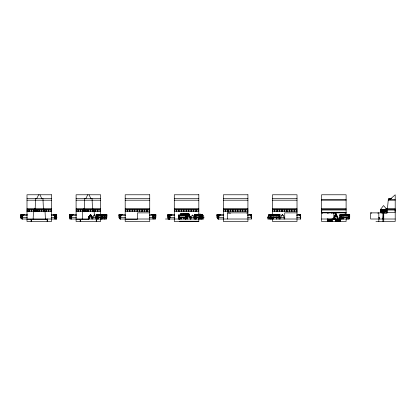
<?xml version="1.0" encoding="UTF-8"?>
<svg xmlns="http://www.w3.org/2000/svg" width="416" height="416" viewBox="0 0 416 416"><rect width="100%" height="100%" fill="white"/><g stroke="black" fill="none" stroke-linecap="round" stroke-linejoin="round"><path stroke-width="0.62" d="M33.14 219.014L33.504 211.65M33.587 210.018L35.178 208.395L35.589 198.562M35.006 211.858L35.1 210.018M82.233 219.014L82.597 211.65M82.68 210.018L84.271 208.395L84.682 198.562M84.1 211.858L84.193 210.018M382.928 219.014L383.744 211.65L383.744 221.468M387.291 210.018L387.02 213.288L383.656 213.288L383.656 211.65M383.984 211.65L383.968 209.654L387.473 208.395L388.383 198.562L391.602 198.562M36.613 198.801L38.652 194.776M85.706 198.801L87.745 194.776M23.301 215.296L22.157 217.339L27.326 217.339M72.394 215.296L71.25 217.339L76.414 217.339M93.787 215.738L92.784 217.542L95.95 217.542L94.957 215.758M121.488 215.296L120.344 217.339L125.507 217.339M191.922 215.738L193.206 215.764L192.551 214.947L190.97 217.542L194.137 217.542L193.144 215.758M219.674 215.296L218.53 217.339L223.694 217.339M268.767 215.296L267.623 217.339L270.27 217.339M281.793 215.296L280.649 217.339L284.248 217.339L283.119 215.316M334.116 217.339L335.624 214.64L336.206 214.64L337.412 216.798M170.888 215.296L169.437 217.339L174.803 217.339M335.93 214.661L337.818 217.287L335.93 214.926L334.038 217.287L335.93 214.651L336.643 215.29L335.93 214.391L335.312 215.42M390.016 199.378L395.2 194.776L395.2 221.468L375.96 221.468M332.743 213.288L333.835 212.878L334.927 213.288M345.015 213.288L346.107 212.878L321.563 212.878L322.65 213.288M246.828 213.153L247.92 212.878L227.464 212.878L227.464 219.014M327.371 213.268L331.38 212.264L346.107 212.264M377.744 213.153L378.836 212.878L378.836 221.468M381.836 213.153L382.928 212.878L382.928 221.468M198.827 194.776L174.283 194.776L174.283 221.468L198.827 221.468L198.827 218.291M27.004 198.562L51.548 198.562M76.097 198.562L100.641 198.562M125.19 198.562L149.734 198.562M174.283 198.562L198.827 198.562M223.376 198.562L247.92 198.562M272.47 198.562L297.014 198.562M321.563 199.378L346.107 199.378M388.383 199.378L395.2 199.378M27.004 200.195L51.548 200.195M76.097 200.195L100.641 200.195M125.19 200.195L149.734 200.195M174.283 200.195L198.827 200.195M223.376 200.195L247.92 200.195M272.47 200.195L297.014 200.195M321.563 200.195L346.107 200.195M388.383 200.195L395.2 200.195M27.004 208.395L51.548 208.395M76.097 208.395L100.641 208.395M125.19 208.395L149.734 208.395M174.283 208.395L198.827 208.395M223.376 208.395L247.92 208.395M272.47 208.395L297.014 208.395M321.563 208.395L346.107 208.395M387.473 208.395L395.2 208.395M27.004 209.654L51.548 209.654M76.097 209.654L100.641 209.654M125.19 209.654L149.734 209.654M174.283 209.654L198.827 209.654M223.376 209.654L247.92 209.654M272.47 209.654L297.014 209.654M321.563 209.654L346.107 209.654M395.2 209.654L380.38 209.654L383.531 205.561L386.625 209.144M27.004 210.018L51.548 210.018M76.097 210.018L100.641 210.018M125.19 210.018L149.734 210.018M174.283 210.018L198.827 210.018M223.376 210.018L247.92 210.018M272.47 210.018L297.014 210.018M321.563 210.018L346.107 210.018M380.38 210.018L395.2 210.018M27.004 211.65L51.548 211.65M76.097 211.65L100.641 211.65M125.19 211.65L149.734 211.65M174.283 211.65L198.827 211.65M223.376 211.65L247.92 211.65M272.47 211.65L297.014 211.65M380.38 211.65L387.02 211.65M321.563 212.472L331.25 212.472M380.38 212.472L395.2 212.472M149.734 212.878L137.462 212.878L137.462 219.263L125.19 219.263M297.014 212.878L284.742 212.878L284.742 219.014M395.2 219.014L370.656 219.014L370.656 212.878L382.928 212.878M180.981 213.777L180.71 213.704L180.981 213.704L180.981 215.358M182.114 213.777L181.839 213.704L182.114 213.704L182.114 215.358M183.243 213.777L182.972 213.704L183.243 213.704L183.243 215.358M184.376 213.777L184.101 213.704L184.376 213.704L184.376 215.358M185.505 213.777L185.234 213.704L185.505 213.704L185.51 219.014M186.638 213.777L186.363 213.704L186.638 213.704L186.503 215.358L186.503 213.704M187.767 213.777L187.496 213.704L187.767 213.704L187.632 215.358L187.632 213.704M188.9 213.777L188.63 213.704L188.9 213.704L188.9 215.358M198.354 214.146L200.808 214.146M335.863 214.183L336.523 215.145L335.915 214.375M27.55 214.391L20.8 214.391L20.8 217.287L22.641 217.287M51.178 214.391L56.706 214.391L56.706 217.287L54.86 217.287M76.43 214.391L69.68 214.391L69.68 217.287L71.521 217.287M125.278 214.391L118.986 214.391L118.986 217.287L120.827 217.287M149.672 214.391L155.865 214.391L155.865 217.287L152.797 217.287M174.616 214.391L167.866 214.391L167.866 217.287L170.009 217.287M180.294 214.375L189.275 214.375M223.798 214.391L216.96 214.391L216.96 217.287L218.826 217.287M247.567 214.391L251.54 214.391L251.54 217.287M296.873 214.391L300.633 214.391L300.633 217.287M20.8 214.661L24.482 214.651M53.336 214.661L56.706 214.651M69.68 214.661L73.362 214.651M96.184 214.651L102.222 214.661M102.591 214.651L106.886 214.661M118.986 214.651L122.668 214.661M151.512 214.651L155.865 214.661M167.866 214.651L171.902 214.661M180.612 214.64L188.88 214.64L190.965 217.339L189.722 217.339M194.371 214.661L200.408 214.651M200.606 214.661L202.446 214.651M216.96 214.651L220.693 214.661M249.631 214.661L251.54 214.651M268.752 214.651L279.947 214.661M298.75 214.661L300.633 214.651M339.903 214.651L349.726 214.661M180.294 215.041L189.275 215.041M178.37 215.176L189.275 215.14L189.275 214.183L180.294 214.183L180.294 215.145M20.8 215.316L27.368 215.316M51.324 215.316L56.706 215.316M69.68 215.316L76.461 215.316M96.184 215.316L106.886 215.316M118.986 215.316L125.554 215.316M149.51 215.316L152.485 215.316L151.663 214.391L152.485 215.316M153.41 215.316L155.865 215.316M167.866 215.316L174.626 215.316M194.371 215.316L200.408 215.316M200.606 215.316L202.446 215.316M216.96 215.316L223.74 215.316M247.411 215.316L250.671 215.316L251.742 217.339L247.614 217.339M268.752 215.316L279.947 215.316M296.504 215.316L299.764 215.316L298.943 214.391L299.764 215.316M339.903 215.316L349.726 215.316M20.8 215.42L23.254 215.42M53.95 215.42L56.706 215.42M69.68 215.42L72.748 215.42M96.184 215.42L102.222 215.42M103.204 215.42L106.886 215.42M118.986 215.42L121.441 215.42M153.41 215.42L155.865 215.42M167.866 215.42L171.272 215.42M194.371 215.42L200.408 215.42M200.606 215.42L202.446 215.42M216.96 215.42L220.069 215.42M268.752 215.42L279.947 215.42M339.903 215.42L349.726 215.42M178.37 215.764L186.155 215.764M178.37 215.852L186.155 215.852M20.982 216.83L21.143 219.014L20.982 214.926M55.058 216.83L54.995 219.014L55.058 215.561M55.936 216.83L55.77 219.014M56.534 216.83L56.368 219.014M96.299 216.83L96.398 219.014M96.949 216.83L97.053 219.014M101.748 216.83L101.65 219.014M102.118 216.83L102.014 219.014M106.116 216.83L105.955 219.014M106.714 216.83L106.548 219.014L106.714 214.926M119.168 216.83L119.33 219.014L119.168 214.926M153.182 216.83L153.015 219.014M155.095 216.83L154.934 219.014M155.693 216.83L155.527 219.014L155.693 215.561M168.891 216.83L169.016 219.014M169.837 216.83L169.707 219.014M194.48 216.83L194.584 219.014M199.836 216.83L199.935 219.014M200.299 216.83L200.2 219.014M202.275 216.83L202.108 219.014M217.168 216.83L217.355 219.014L217.168 214.926M218.379 216.83L218.566 219.014M251.316 216.83L251.316 219.014L251.404 216.83M268.96 216.83L269.147 219.014M279.75 216.83L279.562 219.014M340.085 216.83L340.252 219.014M348.956 216.83L348.79 219.014M349.554 216.83L349.388 219.014L349.554 215.561M69.862 216.949L70.236 216.949M89.024 216.949L91.957 216.949M97.053 216.949L101.717 216.97M168.048 216.949L168.423 216.949M169.109 216.949L169.489 216.949M187.21 216.949L190.143 216.949M251.025 216.949L251.425 216.949M300.118 216.949L300.461 216.949M334.49 216.949L337.423 216.949M54.6 216.97L55.884 216.97M103.501 216.97L106.064 216.97M153.119 216.97L155.043 216.97M195.172 216.97L201.625 216.97M270.234 216.97L279.011 216.97M341.208 216.97L348.904 216.97M178.516 217.095L178.646 219.014M186.02 217.095L185.89 219.014M20.8 217.157L22.641 217.188M54.86 217.188L56.706 217.157M69.68 217.188L71.521 217.188M96.184 217.157L102.222 217.188M103.818 217.188L106.886 217.157M118.986 217.157L120.827 217.188M152.797 217.188L155.865 217.188M167.866 217.157L170.009 217.188M179.405 217.214L185.51 217.214M194.371 217.188L202.446 217.188M216.96 217.157L218.826 217.157M268.752 217.157L279.947 217.157M339.903 217.188L349.726 217.188M103.818 217.287L106.886 217.287L106.886 214.391L96.184 214.391L96.184 217.287L102.222 217.287L102.222 214.391M51.241 217.339L56.956 217.339L56.389 216.325M101.592 217.339L104.463 217.339L103.329 215.316M149.427 217.339L153.556 217.339L152.422 215.316M178.37 217.381L179.67 217.381M187.257 217.339L185.786 217.339L185.786 219.014M201.412 217.339L204.09 217.339L202.956 215.316M296.707 217.339L300.836 217.339L299.702 215.316M334.24 217.339L334.407 219.014L334.49 216.83M378.591 217.381L379.652 217.381L379.652 219.014M178.37 217.407L186.155 217.407M337.792 218.036L341.63 218.036M198.708 218.769L200.039 218.769M106.116 219.014L70.923 219.014L70.923 216.83L71.089 219.014M155.095 219.014L120.229 219.014L120.229 216.83L120.396 219.014M165.438 219.014L203.736 219.014L203.736 217.339M218.379 219.014L251.425 219.014L251.404 215.561M321.563 219.014L348.956 219.014M27.004 219.263L47.455 219.263M76.097 219.263L88.244 219.263L88.244 218.036L88.488 219.014M179.587 221.224L198.827 221.224M227.464 212.878L230.532 213.221M370.656 212.878L371.743 213.153M188.032 215.42L188.651 214.391L189.363 215.29L188.651 214.651L186.758 217.287L188.651 214.926L190.538 217.287L188.651 214.661M89.851 215.42L90.464 214.391L91.177 215.29L90.464 214.651L88.572 217.287L90.464 214.926L92.352 217.287L90.464 214.661M54.236 215.316L55.37 217.339M88.993 194.776L91.031 198.801M39.9 194.776L41.938 198.801M94.058 210.018L92.466 208.395L92.056 198.562M94.136 211.65L94.354 215.946M92.544 210.018L92.638 211.858M44.964 210.018L43.373 208.395L42.962 198.562M45.042 211.65L45.412 219.014M43.451 210.018L43.545 211.858M395.039 210.018L395.039 211.65M389.199 198.562L389.199 199.378M386.916 211.65L386.916 212.472M386.662 210.018L386.662 211.65M386.495 210.018L386.495 211.65M386.121 211.65L386.121 212.472M385.31 210.018L385.31 211.65M385.143 210.018L385.143 211.65M384.602 211.65L384.602 212.472M384.561 211.65L384.561 212.472M384.327 210.018L384.327 211.65M384.02 210.018L384.02 211.65M383.526 210.018L383.526 211.65M383.36 210.018L383.36 211.65M382.309 210.018L382.309 211.65M382.148 210.018L382.148 211.65M381.878 210.018L381.878 211.65M381.716 210.018L381.716 211.65M381.165 210.018L381.165 211.65M380.999 210.018L380.999 211.65M380.905 210.018L380.905 211.65M380.739 210.018L380.739 211.65M348.904 215.436L348.904 219.014M347.043 219.014L347.043 216.83L346.876 219.014M346.107 214.718L346.107 194.776L321.563 194.776L321.563 221.468L346.107 221.468L346.107 219.014M343.767 219.014L343.767 216.83L343.606 219.014M342.378 219.014L342.378 216.83L342.212 219.014M341.312 219.014L341.312 216.83L341.151 219.014M341.208 215.436L341.208 219.014M340.356 219.014L340.361 221.468M340.179 219.014L340.179 221.468M340.085 215.561L340.085 219.014M339.851 219.014L339.851 221.468M339.394 219.014L339.394 221.468M338.832 219.014L338.832 221.468M338.213 219.014L338.213 221.468M337.568 221.468L337.584 216.83L334.261 216.83L334.24 219.014M337.423 216.83L337.423 219.014M336.955 219.014L336.955 221.468M336.404 219.014L336.404 221.468M335.956 219.014L335.956 221.468M335.644 219.014L335.644 221.468M335.494 219.014L335.488 221.468M333.954 219.014L333.954 218.036L333.71 219.014M333.835 219.014L333.835 212.878L331.38 212.264L331.38 213.491M332.181 219.014L332.181 221.468M332.025 219.014L332.025 221.468M331.713 219.014L331.713 221.468M331.266 219.014L331.266 221.468M330.715 219.014L330.715 221.468M330.096 219.014L330.096 221.468M329.456 219.014L329.456 221.468M328.838 219.014L328.838 221.468M328.276 219.014L328.276 221.468M327.818 219.014L327.818 221.468M327.486 219.014L327.486 221.468M327.314 219.014L327.314 221.468M327.304 219.014L327.304 221.468M321.766 210.018L321.766 211.65M300.461 216.83L300.482 219.014L267.753 219.014L267.753 217.339M300.368 215.561L300.368 219.014M300.295 216.83L300.295 219.014M296.811 210.018L296.852 211.65M296.644 210.018L296.644 211.65M294.351 210.018L294.351 211.65M294.19 210.018L294.19 211.65M291.897 210.018L291.897 211.65M291.736 210.018L291.736 211.65M289.442 210.018L289.442 211.65M289.281 210.018L289.281 211.65M286.988 210.018L286.988 211.65M286.827 210.018L286.827 211.65M284.534 210.018L284.534 211.65M284.372 210.018L284.372 211.65M284.086 217.339L284.086 219.014M282.079 210.018L282.079 211.65M281.918 210.018L281.918 211.65M280.816 217.339L280.816 219.014M279.75 215.561L279.75 219.014M279.625 210.018L279.625 211.65M279.464 210.018L279.464 211.65M279.011 215.436L278.886 219.014M277.17 210.018L277.17 211.65M277.009 210.018L277.009 211.65M276.89 219.014L276.89 216.83L276.702 219.014M274.716 210.018L274.716 211.65M274.555 210.018L274.555 211.65M273.156 219.014L273.156 216.83L272.969 219.014M272.631 210.018L272.672 211.65M272.47 214.718L272.47 194.776L297.014 194.776L297.014 221.468L272.47 221.468L272.47 218.291M271.57 219.014L271.57 216.83L271.383 219.014M270.358 219.014L270.358 216.83L270.171 219.014M270.234 215.436L270.234 219.014M268.96 215.561L268.96 219.014M250.9 215.436L250.9 216.46M247.759 210.018L247.759 211.65M247.718 210.018L247.718 211.65M247.551 210.018L247.551 211.65M245.258 210.018L245.258 211.65M245.097 210.018L245.097 211.65M242.804 210.018L242.804 211.65M242.642 210.018L242.642 211.65M240.349 210.018L240.349 211.65M240.188 210.018L240.188 211.65M237.895 210.018L237.895 211.65M237.734 210.018L237.734 211.65M235.44 210.018L235.44 211.65M235.279 210.018L235.279 211.65M232.986 210.018L232.986 211.65M232.825 210.018L232.825 211.65M230.532 210.018L230.532 211.65M230.37 210.018L230.37 211.65M228.077 210.018L228.077 211.65M227.916 210.018L227.916 211.65M225.623 210.018L225.623 211.65M225.462 210.018L225.462 211.65M223.579 210.018L223.579 211.65M223.538 210.018L223.538 211.65M223.538 217.339L223.538 219.014M218.66 217.339L218.66 219.014M218.442 215.436L218.442 219.014M218.109 216.83L218.109 219.014L217.984 216.83M202.275 215.561L202.296 219.014M201.677 219.014L201.677 216.83L201.51 219.014M201.625 215.436L201.625 219.014M200.408 214.391L200.408 217.287M200.299 215.561L200.299 219.014M199.904 215.436L199.904 219.014M198.827 194.532L198.827 214.718M198.76 219.014L198.76 216.83L198.656 219.014M198.666 210.018L198.666 211.65M198.458 210.018L198.458 211.65M196.747 219.014L196.747 216.83L196.643 219.014M196.17 210.018L196.17 211.65M196.004 210.018L196.004 211.65M195.889 219.014L195.889 216.83L195.79 219.014M195.239 219.014L195.239 216.83L195.135 219.014M195.172 215.436L195.172 219.014M194.48 215.561L194.48 219.014M193.991 217.542L193.991 219.014M193.71 210.018L193.71 211.65M193.549 210.018L193.549 211.65M191.256 210.018L191.256 211.65M191.095 210.018L191.095 211.65M191.11 217.542L191.11 219.014M190.398 217.339L190.434 219.014M190.304 219.014L190.304 216.83L186.982 216.83L186.982 219.014L187.049 216.83M190.284 216.97L190.211 219.014M190.143 216.83L190.143 219.014M188.802 210.018L188.802 211.65M188.765 213.704L188.765 215.358M188.64 210.018L188.64 211.65M187.21 216.83L187.21 219.014M187.148 216.83L187.148 219.014M186.347 210.018L186.347 211.65M186.186 210.018L186.186 211.65M186.02 215.415L186.014 219.014M185.546 219.014L185.546 217.095L185.416 219.014M185.37 213.704L185.37 215.358M184.241 213.704L184.241 215.358M184.028 219.014L184.028 217.095L183.898 219.014M183.893 210.018L183.893 211.65M183.732 210.018L183.732 211.65M183.108 213.704L183.108 215.358M181.979 213.704L181.979 215.358M181.438 210.018L181.438 211.65M181.433 219.014L181.433 217.095L181.303 219.014M181.277 210.018L181.277 211.65M180.846 213.704L180.846 215.358M180.331 219.014L180.331 217.095L180.201 219.014M179.488 219.014L179.488 217.095L179.358 219.014M179.405 215.415L179.405 219.014M179.228 217.339L179.228 219.014M179.088 217.339L179.088 219.014M178.984 210.018L178.984 211.65M179 217.339L179 219.014M178.823 210.018L178.823 211.65M178.516 215.415L178.516 219.014M176.53 210.018L176.53 211.65M176.368 210.018L176.368 211.65M174.444 210.018L174.486 211.65M174.444 217.339L174.444 219.014M169.754 215.436L169.754 219.014M169.603 217.339L169.603 219.014M169.489 216.83L169.489 219.014M169.322 216.83L169.38 219.014M169.276 216.83L169.276 219.014M169.166 216.97L169.166 219.014M169.109 216.83L169.109 219.014M168.891 214.926L168.891 219.014M168.75 214.391L168.75 217.287M168.423 216.83L168.423 219.014M168.262 214.926L168.21 219.014M168.08 214.391L168.048 219.014M155.043 215.436L155.043 219.014M153.353 214.391L153.353 217.287M153.202 217.339L153.202 219.014L153.182 215.561M152.532 215.436L152.532 216.46M149.573 210.018L149.573 211.65M149.531 210.018L149.531 211.65M149.365 210.018L149.365 211.65M147.077 210.018L147.077 211.65M146.91 210.018L146.91 211.65M144.617 210.018L144.617 211.65M144.456 210.018L144.456 211.65M142.163 210.018L142.163 211.65M142.002 210.018L142.002 211.65M139.708 210.018L139.708 211.65M139.547 210.018L139.547 211.65M137.254 210.018L137.254 211.65M137.093 210.018L137.093 211.65M134.8 210.018L134.8 211.65M134.638 210.018L134.638 211.65M132.345 210.018L132.345 211.65M132.184 210.018L132.184 211.65M129.891 210.018L129.891 211.65M129.73 210.018L129.73 211.65M127.436 210.018L127.436 211.65M127.275 210.018L127.275 211.65M125.393 210.018L125.393 211.65M125.351 210.018L125.351 211.65M120.474 217.339L120.474 219.014M120.286 215.436L120.286 219.014M106.064 215.436L106.064 219.014M104.203 219.014L104.203 216.83L104.036 219.014M104.109 217.339L104.109 219.014M102.118 215.561L102.118 219.014M101.904 216.83L101.904 219.014M101.717 215.436L101.717 219.014M100.641 214.718L100.641 194.776L76.097 194.776L76.097 221.468L100.641 221.468L100.641 218.291M100.573 219.014L100.573 216.83L100.469 219.014M100.48 210.018L100.48 211.65M100.318 210.018L100.318 211.65M100.152 210.018L100.152 211.65M98.561 219.014L98.561 216.83L98.457 219.014M97.864 210.018L97.864 211.65M97.698 210.018L97.698 211.65M97.703 219.014L97.703 216.83L97.604 219.014M96.985 215.436L96.985 219.014M96.548 219.014L96.548 221.468M96.299 214.926L96.236 221.468M95.805 217.542L95.805 219.014M95.41 210.018L95.41 211.65M95.243 210.018L95.243 211.65M93.974 210.018L93.974 211.65M93.813 210.018L93.813 211.65M92.924 217.542L92.924 219.014M92.472 210.018L92.472 211.65M92.305 210.018L92.305 211.65M92.097 219.014L92.118 216.83L88.795 216.83L88.795 219.014M91.957 216.83L91.957 219.014M90.501 210.018L90.501 211.65M90.334 210.018L90.334 211.65M89.024 216.83L89.024 219.014M88.962 216.83L88.962 219.014M88.863 216.83L88.826 219.014M88.712 210.018L88.712 211.65M88.546 210.018L88.546 211.65M87.11 210.018L87.11 211.65M86.949 210.018L86.949 211.65M85.587 210.018L85.587 211.65M85.426 210.018L85.426 211.65M84.136 210.018L84.136 211.65M83.975 210.018L83.975 211.65M83.132 210.018L83.132 211.65M82.971 210.018L82.971 211.65M80.678 210.018L80.678 211.65M80.517 210.018L80.517 211.65M80.496 219.263L80.496 221.468M80.184 219.263L80.184 221.468M78.224 210.018L78.224 211.65M78.062 210.018L78.062 211.65M76.3 210.018L76.3 211.65M71.38 217.339L71.38 219.014M70.98 215.436L70.98 219.014M70.236 216.83L70.236 219.014L69.862 219.014L69.893 214.391M70.075 214.926L70.023 219.014M56.602 217.339L56.602 219.014L22.043 219.014L22.043 216.83L22.209 219.014M56.534 214.926L56.534 219.014M55.884 215.436L55.884 219.014M55.167 214.391L55.167 217.287M54.829 216.83L54.829 219.014M54.657 215.436L54.657 216.46M51.386 210.018L51.386 211.65M51.225 210.018L51.225 211.65M51.059 210.018L51.059 211.65M48.771 210.018L48.771 211.65M48.604 210.018L48.604 211.65M47.455 219.014L47.455 221.468M47.143 219.014L47.143 221.468M46.316 210.018L46.316 211.65M46.15 210.018L46.15 211.65M44.881 210.018L44.881 211.65M44.72 210.018L44.72 211.65M43.378 210.018L43.378 211.65M43.212 210.018L43.212 211.65M41.408 210.018L41.408 211.65M41.241 210.018L41.241 211.65M39.619 210.018L39.619 211.65M39.452 210.018L39.452 211.65M38.017 210.018L38.017 211.65M37.856 210.018L37.856 211.65M36.494 210.018L36.494 211.65M36.332 210.018L36.332 211.65M35.043 210.018L35.043 211.65M34.882 210.018L34.882 211.65M34.039 210.018L34.039 211.65M33.878 210.018L33.878 211.65M31.585 210.018L31.585 211.65M31.424 210.018L31.424 211.65M31.403 219.263L31.403 221.468M31.091 219.263L31.091 221.468M29.13 210.018L29.13 211.65M28.969 210.018L28.969 211.65M27.165 210.018L27.165 211.65M22.287 217.339L22.287 219.014M22.1 215.436L22.1 219.014M94.364 214.947L93.735 215.738L95.02 215.764L94.364 214.947M282.448 214.391L281.736 215.29L283.192 215.316L282.448 214.391M336.092 213.704L334.916 215.358L336.092 213.704M24.024 214.391L23.202 215.316L24.024 214.391M73.117 214.391L72.296 215.316L73.117 214.391M122.21 214.391L121.389 215.316L122.21 214.391M220.397 214.391L219.575 215.316L220.397 214.391M171.808 214.391L170.768 215.316L171.808 214.391M335.738 213.704L336.913 215.358L335.738 213.704M51.548 194.776L27.004 194.776L27.004 221.468L51.548 221.468L51.548 194.776M149.734 194.776L125.19 194.776L125.19 221.468L149.734 221.468L149.734 194.776M247.92 194.776L223.376 194.776L223.376 221.468L247.92 221.468L247.92 194.776M202.446 214.391L194.371 214.391L194.371 217.287L202.446 217.287L202.446 214.391M279.947 214.391L268.752 214.391L268.752 217.287L279.947 217.287L279.947 214.391M349.726 214.391L339.903 214.391L339.903 217.287L349.726 217.287L349.726 214.391M186.155 214.947L178.37 214.947L178.37 217.495L186.155 217.495L186.155 214.947M335.332 218.852L332.337 218.852L332.337 219.424L335.332 219.424L335.332 218.852M250.671 215.29L249.85 214.391L250.671 215.29M203.018 215.29L202.197 214.391L203.018 215.29M103.392 215.29L102.57 214.391L103.392 215.29M54.298 215.29L53.477 214.391L54.298 215.29M384.16 211.65L384.16 210.018L384.145 211.65"/></g></svg>
